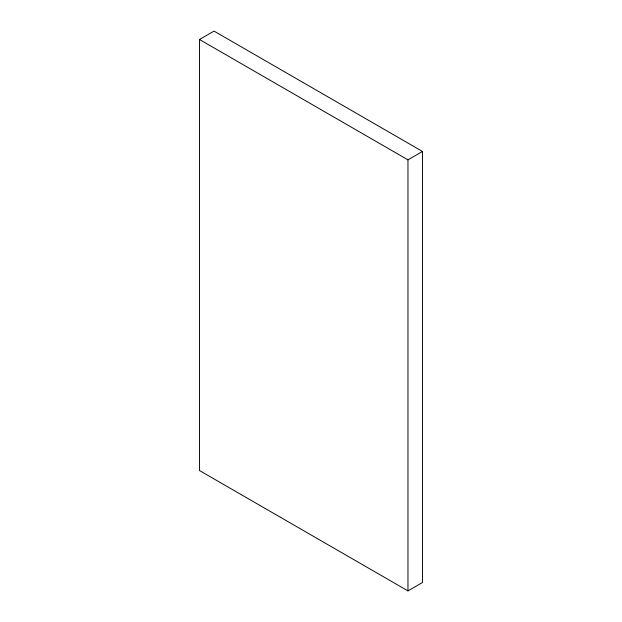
<?xml version="1.0" encoding="UTF-8"?>
<svg xmlns="http://www.w3.org/2000/svg" width="622" height="622" viewBox="0 0 622 622"><rect width="100%" height="100%" fill="white"/><g stroke="black" fill="none" stroke-linecap="round" stroke-linejoin="round"><path stroke-width="0.93" d="M199.499 39.497L214.038 31.1L422.501 151.457L422.501 582.503L407.962 590.9L199.499 470.543L199.499 39.497L407.962 159.854L422.501 151.457M407.962 159.854L407.962 590.9"/></g></svg>
